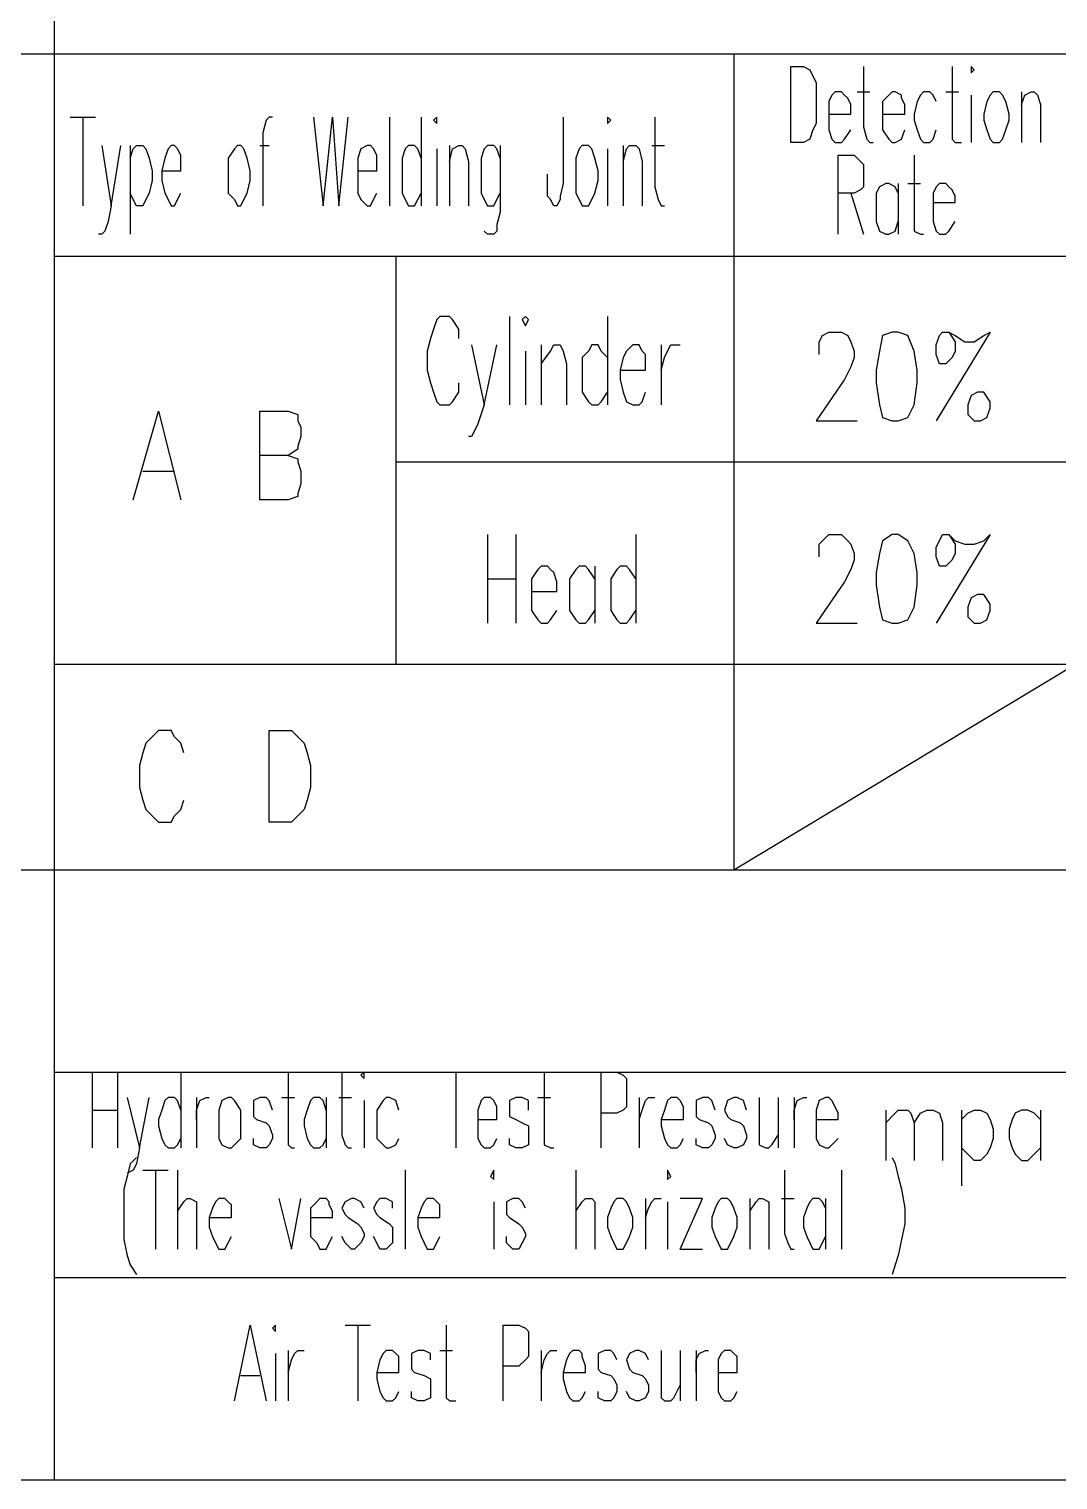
# Model space of a CAD drawing. Extents: x 0.28 to 3.47, y 0.29 to 4.81.
# Drawn here: x 2.958 to 3.175, y 3.766 to 4.0719 of the extents above; entities that cross this region are included whole.
import ezdxf

# ---------------------------------------------------------------- set-up
doc = ezdxf.new("R2010")
doc.units = 0
doc.header["$MEASUREMENT"] = 0
doc.linetypes.add('AUSGEZOGEN', pattern=[0])
doc.layers.get('0').update_dxf_attribs({"linetype": 'AUSGEZOGEN'})

msp = doc.modelspace()

# ---------------------------------------------------------------- linework, layer by layer
for points in [[(2.96333, 4.54), (2.96333, 3.766)], [(2.93667, 4.06667), (3.42067, 4.06667)], [(3.10667, 4.06667), (3.10667, 3.89467)], [(3.11867, 4.048), (3.11867, 4.064), (3.11867, 4.064), (3.12133, 4.064), (3.12133, 4.064), (3.12267, 4.06333), (3.12267, 4.06333), (3.12333, 4.062), (3.12333, 4.062), (3.124, 4.06067), (3.124, 4.06067), (3.124, 4.052), (3.124, 4.052), (3.12333, 4.05067), (3.12333, 4.05067), (3.12267, 4.04867), (3.12267, 4.04867), (3.12133, 4.048), (3.12133, 4.048), (3.11867, 4.048), (3.11867, 4.048)], [(3.134, 4.064), (3.134, 4.05133), (3.134, 4.05133), (3.13467, 4.04867), (3.13467, 4.04867), (3.13533, 4.048), (3.13533, 4.048), (3.136, 4.048)], [(3.15267, 4.064), (3.15267, 4.04867), (3.15267, 4.04867), (3.15333, 4.048), (3.15333, 4.048), (3.15467, 4.048)], [(3.15667, 4.06333), (3.15667, 4.06267), (3.15667, 4.06267), (3.15733, 4.06333), (3.15733, 4.06333), (3.15667, 4.064), (3.15667, 4.064), (3.15667, 4.06333), (3.15667, 4.06333)], [(3.12667, 4.054), (3.13133, 4.054), (3.13133, 4.054), (3.13133, 4.056), (3.13133, 4.056), (3.13067, 4.05733), (3.13067, 4.05733), (3.13, 4.058), (3.13, 4.058), (3.12933, 4.05867), (3.12933, 4.05867), (3.128, 4.05867), (3.128, 4.05867), (3.12733, 4.058), (3.12733, 4.058), (3.12667, 4.05667), (3.12667, 4.05667), (3.12667, 4.05067), (3.12667, 4.05067), (3.12733, 4.04867), (3.12733, 4.04867), (3.128, 4.048), (3.128, 4.048), (3.12933, 4.048), (3.12933, 4.048), (3.13, 4.04867), (3.13, 4.04867), (3.13133, 4.05067)], [(3.13267, 4.05867), (3.13533, 4.05867)], [(3.138, 4.054), (3.14267, 4.054), (3.14267, 4.054), (3.14267, 4.056), (3.14267, 4.056), (3.142, 4.05733), (3.142, 4.05733), (3.142, 4.058), (3.142, 4.058), (3.14067, 4.05867), (3.14067, 4.05867), (3.14, 4.05867), (3.14, 4.05867), (3.13933, 4.058), (3.13933, 4.058), (3.138, 4.05667), (3.138, 4.05667), (3.138, 4.05067), (3.138, 4.05067), (3.13933, 4.04867), (3.13933, 4.04867), (3.14, 4.048), (3.14, 4.048), (3.14067, 4.048), (3.14067, 4.048), (3.142, 4.04867), (3.142, 4.04867), (3.14267, 4.05067)], [(3.14933, 4.05667), (3.14867, 4.058), (3.14867, 4.058), (3.148, 4.05867), (3.148, 4.05867), (3.14667, 4.05867), (3.14667, 4.05867), (3.146, 4.058), (3.146, 4.058), (3.14533, 4.05667), (3.14533, 4.05667), (3.14467, 4.054), (3.14467, 4.054), (3.14467, 4.05267), (3.14467, 4.05267), (3.14533, 4.05067), (3.14533, 4.05067), (3.146, 4.04867), (3.146, 4.04867), (3.14667, 4.048), (3.14667, 4.048), (3.148, 4.048), (3.148, 4.048), (3.14867, 4.04867), (3.14867, 4.04867), (3.14933, 4.05067)], [(3.15133, 4.05867), (3.154, 4.05867)], [(3.15667, 4.058), (3.15667, 4.048)], [(3.16133, 4.05867), (3.16067, 4.058), (3.16067, 4.058), (3.16, 4.05667), (3.16, 4.05667), (3.15933, 4.054), (3.15933, 4.054), (3.15933, 4.05267), (3.15933, 4.05267), (3.16, 4.05067), (3.16, 4.05067), (3.16067, 4.04867), (3.16067, 4.04867), (3.16133, 4.048), (3.16133, 4.048), (3.16267, 4.048), (3.16267, 4.048), (3.16333, 4.04867), (3.16333, 4.04867), (3.164, 4.05067), (3.164, 4.05067), (3.16467, 4.05267), (3.16467, 4.05267), (3.16467, 4.054), (3.16467, 4.054), (3.164, 4.05667), (3.164, 4.05667), (3.16333, 4.058), (3.16333, 4.058), (3.16267, 4.05867), (3.16267, 4.05867), (3.16133, 4.05867), (3.16133, 4.05867)], [(3.16733, 4.05867), (3.16733, 4.048)], [(3.16733, 4.056), (3.168, 4.058), (3.168, 4.058), (3.16933, 4.05867), (3.16933, 4.05867), (3.17, 4.05867), (3.17, 4.05867), (3.17067, 4.058), (3.17067, 4.058), (3.17133, 4.056), (3.17133, 4.056), (3.17133, 4.048)], [(2.96667, 4.05333), (2.972, 4.05333)], [(2.96933, 4.05333), (2.96933, 4.03467)], [(3.00933, 4.05333), (3.00867, 4.05333), (3.00867, 4.05333), (3.008, 4.05267), (3.008, 4.05267), (3.00733, 4.05), (3.00733, 4.05), (3.00733, 4.03467)], [(3.018, 4.05333), (3.02, 4.03467), (3.02, 4.03467), (3.022, 4.05333), (3.022, 4.05333), (3.02333, 4.03467), (3.02333, 4.03467), (3.02533, 4.05333)], [(3.034, 4.05333), (3.034, 4.03467)], [(3.04067, 4.05333), (3.04067, 4.03467)], [(3.04333, 4.05267), (3.044, 4.052), (3.044, 4.052), (3.044, 4.05333), (3.044, 4.05333), (3.04333, 4.05267), (3.04333, 4.05267)], [(3.07067, 4.05333), (3.07067, 4.03933), (3.07067, 4.03933), (3.07, 4.03667), (3.07, 4.03667), (3.07, 4.036), (3.07, 4.036), (3.06933, 4.03467), (3.06933, 4.03467), (3.06867, 4.03467), (3.06867, 4.03467), (3.068, 4.036), (3.068, 4.036), (3.06733, 4.03667), (3.06733, 4.03667), (3.06733, 4.04133)], [(3.08, 4.05267), (3.08, 4.052), (3.08, 4.052), (3.08067, 4.05267), (3.08067, 4.05267), (3.08, 4.05333), (3.08, 4.05333), (3.08, 4.05267), (3.08, 4.05267)], [(3.09, 4.05333), (3.09, 4.03867), (3.09, 4.03867), (3.09067, 4.036), (3.09067, 4.036), (3.09133, 4.03467), (3.09133, 4.03467), (3.092, 4.03467)], [(2.97333, 4.04733), (2.97533, 4.03467), (2.97533, 4.03467), (2.97733, 4.04733)], [(2.97933, 4.04733), (2.97933, 4.02867)], [(2.97933, 4.04467), (2.98, 4.04667), (2.98, 4.04667), (2.98067, 4.04733), (2.98067, 4.04733), (2.982, 4.04733), (2.982, 4.04733), (2.98267, 4.04667), (2.98267, 4.04667), (2.98333, 4.04467), (2.98333, 4.04467), (2.984, 4.042), (2.984, 4.042), (2.984, 4.04), (2.984, 4.04), (2.98333, 4.03733), (2.98333, 4.03733), (2.98267, 4.036), (2.98267, 4.036), (2.982, 4.03467), (2.982, 4.03467), (2.98067, 4.03467), (2.98067, 4.03467), (2.98, 4.036), (2.98, 4.036), (2.97933, 4.03733)], [(2.986, 4.042), (2.99, 4.042), (2.99, 4.042), (2.99, 4.044), (2.99, 4.044), (2.99, 4.04533), (2.99, 4.04533), (2.98933, 4.04667), (2.98933, 4.04667), (2.98867, 4.04733), (2.98867, 4.04733), (2.988, 4.04733), (2.988, 4.04733), (2.98733, 4.04667), (2.98733, 4.04667), (2.98667, 4.04467), (2.98667, 4.04467), (2.986, 4.042), (2.986, 4.042), (2.986, 4.04), (2.986, 4.04), (2.98667, 4.03733), (2.98667, 4.03733), (2.98733, 4.036), (2.98733, 4.036), (2.988, 4.03467), (2.988, 4.03467), (2.98867, 4.03467), (2.98867, 4.03467), (2.98933, 4.036), (2.98933, 4.036), (2.99, 4.03733)], [(3.002, 4.04733), (3.00133, 4.04667), (3.00133, 4.04667), (3, 4.04467), (3, 4.04467), (3, 4.03733), (3, 4.03733), (3.00133, 4.036), (3.00133, 4.036), (3.002, 4.03467), (3.002, 4.03467), (3.00267, 4.03467), (3.00267, 4.03467), (3.00333, 4.036), (3.00333, 4.036), (3.004, 4.03733), (3.004, 4.03733), (3.00467, 4.04), (3.00467, 4.04), (3.00467, 4.042), (3.00467, 4.042), (3.004, 4.04467), (3.004, 4.04467), (3.00333, 4.04667), (3.00333, 4.04667), (3.00267, 4.04733), (3.00267, 4.04733), (3.002, 4.04733), (3.002, 4.04733)], [(3.00667, 4.04733), (3.00867, 4.04733)], [(3.02733, 4.042), (3.03133, 4.042), (3.03133, 4.042), (3.03133, 4.044), (3.03133, 4.044), (3.03133, 4.04533), (3.03133, 4.04533), (3.03067, 4.04667), (3.03067, 4.04667), (3.03, 4.04733), (3.03, 4.04733), (3.02933, 4.04733), (3.02933, 4.04733), (3.028, 4.04667), (3.028, 4.04667), (3.02733, 4.04467), (3.02733, 4.04467), (3.02733, 4.03733), (3.02733, 4.03733), (3.028, 4.036), (3.028, 4.036), (3.02933, 4.03467), (3.02933, 4.03467), (3.03, 4.03467), (3.03, 4.03467), (3.03067, 4.036), (3.03067, 4.036), (3.03133, 4.03733)], [(3.04067, 4.04467), (3.04, 4.04667), (3.04, 4.04667), (3.03933, 4.04733), (3.03933, 4.04733), (3.038, 4.04733), (3.038, 4.04733), (3.03733, 4.04667), (3.03733, 4.04667), (3.03667, 4.04467), (3.03667, 4.04467), (3.03667, 4.03733), (3.03667, 4.03733), (3.03733, 4.036), (3.03733, 4.036), (3.038, 4.03467), (3.038, 4.03467), (3.03933, 4.03467), (3.03933, 4.03467), (3.04, 4.036), (3.04, 4.036), (3.04067, 4.03733)], [(3.04667, 4.04733), (3.04667, 4.03467)], [(3.04667, 4.044), (3.04733, 4.04667), (3.04733, 4.04667), (3.04867, 4.04733), (3.04867, 4.04733), (3.04933, 4.04733), (3.04933, 4.04733), (3.05, 4.04667), (3.05, 4.04667), (3.05067, 4.044), (3.05067, 4.044), (3.05067, 4.03467)], [(3.05733, 4.04467), (3.05667, 4.04667), (3.05667, 4.04667), (3.056, 4.04733), (3.056, 4.04733), (3.05467, 4.04733), (3.05467, 4.04733), (3.054, 4.04667), (3.054, 4.04667), (3.05333, 4.04467), (3.05333, 4.04467), (3.05333, 4.03733), (3.05333, 4.03733), (3.054, 4.036), (3.054, 4.036), (3.05467, 4.03467), (3.05467, 4.03467), (3.056, 4.03467), (3.056, 4.03467), (3.05667, 4.036), (3.05667, 4.036), (3.05733, 4.03733)], [(3.05733, 4.04733), (3.05733, 4.03333), (3.05733, 4.03333), (3.05667, 4.03067), (3.05667, 4.03067), (3.05667, 4.02933), (3.05667, 4.02933), (3.056, 4.02867), (3.056, 4.02867), (3.05467, 4.02867), (3.05467, 4.02867), (3.054, 4.02933)], [(3.07467, 4.04733), (3.074, 4.04667), (3.074, 4.04667), (3.07333, 4.04467), (3.07333, 4.04467), (3.07333, 4.03733), (3.07333, 4.03733), (3.074, 4.036), (3.074, 4.036), (3.07467, 4.03467), (3.07467, 4.03467), (3.076, 4.03467), (3.076, 4.03467), (3.07667, 4.036), (3.07667, 4.036), (3.07733, 4.03733), (3.07733, 4.03733), (3.078, 4.04), (3.078, 4.04), (3.078, 4.042), (3.078, 4.042), (3.07733, 4.04467), (3.07733, 4.04467), (3.07667, 4.04667), (3.07667, 4.04667), (3.076, 4.04733), (3.076, 4.04733), (3.07467, 4.04733), (3.07467, 4.04733)], [(3.08333, 4.04733), (3.08333, 4.03467)], [(3.08333, 4.044), (3.084, 4.04667), (3.084, 4.04667), (3.08467, 4.04733), (3.08467, 4.04733), (3.086, 4.04733), (3.086, 4.04733), (3.08667, 4.04667), (3.08667, 4.04667), (3.08733, 4.044), (3.08733, 4.044), (3.08733, 4.03467)], [(3.08933, 4.04733), (3.092, 4.04733)], [(3.044, 4.04667), (3.044, 4.03467)], [(3.08, 4.04667), (3.08, 4.03467)], [(3.12867, 4.02867), (3.12867, 4.04533), (3.12867, 4.04533), (3.132, 4.04533), (3.132, 4.04533), (3.13333, 4.044), (3.13333, 4.044), (3.134, 4.04333), (3.134, 4.04333), (3.134, 4.03867), (3.134, 4.03867), (3.13333, 4.038), (3.13333, 4.038), (3.132, 4.03733), (3.132, 4.03733), (3.12867, 4.03733)], [(3.14467, 4.04533), (3.14467, 4.02933), (3.14467, 4.02933), (3.146, 4.02867), (3.146, 4.02867), (3.14667, 4.02867)], [(3.14133, 4.03733), (3.14067, 4.03867), (3.14067, 4.03867), (3.13933, 4.03933), (3.13933, 4.03933), (3.13867, 4.03933), (3.13867, 4.03933), (3.13733, 4.03867), (3.13733, 4.03867), (3.13667, 4.03733), (3.13667, 4.03733), (3.13667, 4.03133), (3.13667, 4.03133), (3.13733, 4.02933), (3.13733, 4.02933), (3.13867, 4.02867), (3.13867, 4.02867), (3.13933, 4.02867), (3.13933, 4.02867), (3.14067, 4.02933), (3.14067, 4.02933), (3.14133, 4.03133)], [(3.14133, 4.03933), (3.14133, 4.02867)], [(3.14333, 4.03933), (3.146, 4.03933)], [(3.14867, 4.03533), (3.15333, 4.03533), (3.15333, 4.03533), (3.15333, 4.03667), (3.15333, 4.03667), (3.15267, 4.038), (3.15267, 4.038), (3.152, 4.03867), (3.152, 4.03867), (3.15133, 4.03933), (3.15133, 4.03933), (3.15, 4.03933), (3.15, 4.03933), (3.14933, 4.03867), (3.14933, 4.03867), (3.14867, 4.03733), (3.14867, 4.03733), (3.14867, 4.03133), (3.14867, 4.03133), (3.14933, 4.02933), (3.14933, 4.02933), (3.15, 4.02867), (3.15, 4.02867), (3.15133, 4.02867), (3.15133, 4.02867), (3.152, 4.02933), (3.152, 4.02933), (3.15333, 4.03133)], [(3.13133, 4.03733), (3.134, 4.02867)], [(2.97533, 4.03467), (2.97467, 4.03133), (2.97467, 4.03133), (2.974, 4.02933), (2.974, 4.02933), (2.97333, 4.02867), (2.97333, 4.02867), (2.97267, 4.02867)], [(2.96333, 4.024), (3.42067, 4.024)], [(3.03533, 4.024), (3.03533, 3.938)], [(3.04867, 4.00667), (3.04867, 4.00867), (3.04867, 4.00867), (3.04733, 4.01067), (3.04733, 4.01067), (3.04667, 4.01133), (3.04667, 4.01133), (3.04467, 4.01133), (3.04467, 4.01133), (3.044, 4.01067), (3.044, 4.01067), (3.04333, 4.00867), (3.04333, 4.00867), (3.04267, 4.00667), (3.04267, 4.00667), (3.042, 4.004), (3.042, 4.004), (3.042, 4), (3.042, 4), (3.04267, 3.99733), (3.04267, 3.99733), (3.04333, 3.99533), (3.04333, 3.99533), (3.044, 3.99333), (3.044, 3.99333), (3.04467, 3.99267), (3.04467, 3.99267), (3.04667, 3.99267), (3.04667, 3.99267), (3.04733, 3.99333), (3.04733, 3.99333), (3.04867, 3.99533), (3.04867, 3.99533), (3.04867, 3.99733)], [(3.05933, 4.01133), (3.05933, 3.99267)], [(3.062, 4.01067), (3.06267, 4.00933), (3.06267, 4.00933), (3.06333, 4.01067), (3.06333, 4.01067), (3.06267, 4.01133), (3.06267, 4.01133), (3.062, 4.01067), (3.062, 4.01067)], [(3.08, 4.01133), (3.08, 3.99267)], [(3.12467, 4.00333), (3.12467, 4.006), (3.12467, 4.006), (3.12533, 4.00733), (3.12533, 4.00733), (3.12667, 4.008), (3.12667, 4.008), (3.12933, 4.008), (3.12933, 4.008), (3.13067, 4.00733), (3.13067, 4.00733), (3.13133, 4.006), (3.13133, 4.006), (3.132, 4.004), (3.132, 4.004), (3.132, 4.00267), (3.132, 4.00267), (3.13133, 4.00067), (3.13133, 4.00067), (3.13, 3.998), (3.13, 3.998), (3.124, 3.98933), (3.124, 3.98933), (3.13267, 3.98933)], [(3.14, 4.008), (3.138, 4.00733), (3.138, 4.00733), (3.13733, 4.004), (3.13733, 4.004), (3.13667, 4), (3.13667, 4), (3.13667, 3.99733), (3.13667, 3.99733), (3.13733, 3.99267), (3.13733, 3.99267), (3.138, 3.99), (3.138, 3.99), (3.14, 3.98933), (3.14, 3.98933), (3.14133, 3.98933), (3.14133, 3.98933), (3.14333, 3.99), (3.14333, 3.99), (3.14467, 3.99267), (3.14467, 3.99267), (3.14533, 3.99733), (3.14533, 3.99733), (3.14533, 4), (3.14533, 4), (3.14467, 4.004), (3.14467, 4.004), (3.14333, 4.00733), (3.14333, 4.00733), (3.14133, 4.008), (3.14133, 4.008), (3.14, 4.008), (3.14, 4.008)], [(3.16067, 4.008), (3.14933, 3.98933)], [(3.152, 4.008), (3.15333, 4.006), (3.15333, 4.006), (3.15333, 4.004), (3.15333, 4.004), (3.15267, 4.00267), (3.15267, 4.00267), (3.15133, 4.00133), (3.15133, 4.00133), (3.15, 4.00133), (3.15, 4.00133), (3.14933, 4.00333), (3.14933, 4.00333), (3.14933, 4.00533), (3.14933, 4.00533), (3.15, 4.00733), (3.15, 4.00733), (3.15067, 4.008), (3.15067, 4.008), (3.152, 4.008), (3.152, 4.008), (3.15333, 4.00733), (3.15333, 4.00733), (3.15533, 4.006), (3.15533, 4.006), (3.15733, 4.006), (3.15733, 4.006), (3.15933, 4.00733), (3.15933, 4.00733), (3.16067, 4.008)], [(3.05133, 4.00533), (3.054, 3.99267), (3.054, 3.99267), (3.05667, 4.00533)], [(3.066, 4.00533), (3.066, 3.99267)], [(3.066, 4.00133), (3.068, 4.004), (3.068, 4.004), (3.06867, 4.00533), (3.06867, 4.00533), (3.07, 4.00533), (3.07, 4.00533), (3.07067, 4.004), (3.07067, 4.004), (3.07133, 4.00133), (3.07133, 4.00133), (3.07133, 3.99267)], [(3.08, 4.00267), (3.07867, 4.004), (3.07867, 4.004), (3.078, 4.00533), (3.078, 4.00533), (3.07667, 4.00533), (3.07667, 4.00533), (3.076, 4.004), (3.076, 4.004), (3.07467, 4.00267), (3.07467, 4.00267), (3.07467, 3.99533), (3.07467, 3.99533), (3.076, 3.99333), (3.076, 3.99333), (3.07667, 3.99267), (3.07667, 3.99267), (3.078, 3.99267), (3.078, 3.99267), (3.07867, 3.99333), (3.07867, 3.99333), (3.08, 3.99533)], [(3.08267, 4), (3.088, 4), (3.088, 4), (3.088, 4.00133), (3.088, 4.00133), (3.088, 4.00333), (3.088, 4.00333), (3.08733, 4.004), (3.08733, 4.004), (3.08667, 4.00533), (3.08667, 4.00533), (3.08533, 4.00533), (3.08533, 4.00533), (3.084, 4.004), (3.084, 4.004), (3.08333, 4.00267), (3.08333, 4.00267), (3.08267, 4), (3.08267, 4), (3.08267, 3.998), (3.08267, 3.998), (3.08333, 3.99533), (3.08333, 3.99533), (3.084, 3.99333), (3.084, 3.99333), (3.08533, 3.99267), (3.08533, 3.99267), (3.08667, 3.99267), (3.08667, 3.99267), (3.08733, 3.99333), (3.08733, 3.99333), (3.088, 3.99533)], [(3.09133, 4.00533), (3.09133, 3.99267)], [(3.09133, 4), (3.092, 4.00267), (3.092, 4.00267), (3.09267, 4.004), (3.09267, 4.004), (3.09333, 4.00533), (3.09333, 4.00533), (3.09533, 4.00533)], [(3.06267, 4.004), (3.06267, 3.99267)], [(3.158, 3.99533), (3.15667, 3.99467), (3.15667, 3.99467), (3.156, 3.99267), (3.156, 3.99267), (3.156, 3.99067), (3.156, 3.99067), (3.15733, 3.98933), (3.15733, 3.98933), (3.15867, 3.98933), (3.15867, 3.98933), (3.16, 3.99), (3.16, 3.99), (3.16067, 3.992), (3.16067, 3.992), (3.16067, 3.99333), (3.16067, 3.99333), (3.15933, 3.99533), (3.15933, 3.99533), (3.158, 3.99533), (3.158, 3.99533)], [(3.054, 3.99267), (3.05267, 3.98867), (3.05267, 3.98867), (3.052, 3.98733), (3.052, 3.98733), (3.05133, 3.986), (3.05133, 3.986), (3.05067, 3.986)], [(2.98, 3.97267), (2.98533, 3.99133), (2.98533, 3.99133), (2.99, 3.97267)], [(3.00667, 3.97267), (3.00667, 3.99133), (3.00667, 3.99133), (3.01267, 3.99133), (3.01267, 3.99133), (3.01467, 3.99067), (3.01467, 3.99067), (3.01467, 3.98933), (3.01467, 3.98933), (3.01533, 3.988), (3.01533, 3.988), (3.01533, 3.986), (3.01533, 3.986), (3.01467, 3.984), (3.01467, 3.984), (3.01467, 3.98333), (3.01467, 3.98333), (3.01267, 3.982), (3.01267, 3.982), (3.00667, 3.982)], [(3.01267, 3.982), (3.01467, 3.98133), (3.01467, 3.98133), (3.01467, 3.98067), (3.01467, 3.98067), (3.01533, 3.97867), (3.01533, 3.97867), (3.01533, 3.976), (3.01533, 3.976), (3.01467, 3.974), (3.01467, 3.974), (3.01467, 3.97333), (3.01467, 3.97333), (3.01267, 3.97267), (3.01267, 3.97267), (3.00667, 3.97267)], [(3.03533, 3.98067), (3.42067, 3.98067)], [(2.982, 3.97867), (2.98867, 3.97867)], [(3.05467, 3.96533), (3.05467, 3.94667)], [(3.06067, 3.96533), (3.06067, 3.94667)], [(3.086, 3.96533), (3.086, 3.94667)], [(3.12467, 3.96067), (3.12467, 3.96333), (3.12467, 3.96333), (3.12533, 3.964), (3.12533, 3.964), (3.12667, 3.96533), (3.12667, 3.96533), (3.12933, 3.96533), (3.12933, 3.96533), (3.13067, 3.964), (3.13067, 3.964), (3.13133, 3.96333), (3.13133, 3.96333), (3.132, 3.96133), (3.132, 3.96133), (3.132, 3.96), (3.132, 3.96), (3.13133, 3.958), (3.13133, 3.958), (3.13, 3.95533), (3.13, 3.95533), (3.124, 3.94667), (3.124, 3.94667), (3.13267, 3.94667)], [(3.14, 3.96533), (3.138, 3.964), (3.138, 3.964), (3.13733, 3.96133), (3.13733, 3.96133), (3.13667, 3.95733), (3.13667, 3.95733), (3.13667, 3.95467), (3.13667, 3.95467), (3.13733, 3.95), (3.13733, 3.95), (3.138, 3.94733), (3.138, 3.94733), (3.14, 3.94667), (3.14, 3.94667), (3.14133, 3.94667), (3.14133, 3.94667), (3.14333, 3.94733), (3.14333, 3.94733), (3.14467, 3.95), (3.14467, 3.95), (3.14533, 3.95467), (3.14533, 3.95467), (3.14533, 3.95733), (3.14533, 3.95733), (3.14467, 3.96133), (3.14467, 3.96133), (3.14333, 3.964), (3.14333, 3.964), (3.14133, 3.96533), (3.14133, 3.96533), (3.14, 3.96533), (3.14, 3.96533)], [(3.16067, 3.96533), (3.14933, 3.94667)], [(3.152, 3.96533), (3.15333, 3.96333), (3.15333, 3.96333), (3.15333, 3.96133), (3.15333, 3.96133), (3.15267, 3.96), (3.15267, 3.96), (3.15133, 3.95867), (3.15133, 3.95867), (3.15, 3.95867), (3.15, 3.95867), (3.14933, 3.96067), (3.14933, 3.96067), (3.14933, 3.96267), (3.14933, 3.96267), (3.15, 3.964), (3.15, 3.964), (3.15067, 3.96533), (3.15067, 3.96533), (3.152, 3.96533), (3.152, 3.96533), (3.15333, 3.964), (3.15333, 3.964), (3.15533, 3.96333), (3.15533, 3.96333), (3.15733, 3.96333), (3.15733, 3.96333), (3.15933, 3.964), (3.15933, 3.964), (3.16067, 3.96533)], [(3.064, 3.95333), (3.06933, 3.95333), (3.06933, 3.95333), (3.06933, 3.95533), (3.06933, 3.95533), (3.06867, 3.95733), (3.06867, 3.95733), (3.068, 3.958), (3.068, 3.958), (3.06733, 3.95867), (3.06733, 3.95867), (3.066, 3.95867), (3.066, 3.95867), (3.06533, 3.958), (3.06533, 3.958), (3.064, 3.956), (3.064, 3.956), (3.064, 3.94933), (3.064, 3.94933), (3.06533, 3.94733), (3.06533, 3.94733), (3.066, 3.94667), (3.066, 3.94667), (3.06733, 3.94667), (3.06733, 3.94667), (3.068, 3.94733), (3.068, 3.94733), (3.06933, 3.94933)], [(3.07733, 3.956), (3.076, 3.958), (3.076, 3.958), (3.07533, 3.95867), (3.07533, 3.95867), (3.074, 3.95867), (3.074, 3.95867), (3.07333, 3.958), (3.07333, 3.958), (3.072, 3.956), (3.072, 3.956), (3.072, 3.94933), (3.072, 3.94933), (3.07333, 3.94733), (3.07333, 3.94733), (3.074, 3.94667), (3.074, 3.94667), (3.07533, 3.94667), (3.07533, 3.94667), (3.076, 3.94733), (3.076, 3.94733), (3.07733, 3.94933)], [(3.07733, 3.95867), (3.07733, 3.94667)], [(3.086, 3.956), (3.08467, 3.958), (3.08467, 3.958), (3.084, 3.95867), (3.084, 3.95867), (3.08267, 3.95867), (3.08267, 3.95867), (3.082, 3.958), (3.082, 3.958), (3.08067, 3.956), (3.08067, 3.956), (3.08067, 3.94933), (3.08067, 3.94933), (3.082, 3.94733), (3.082, 3.94733), (3.08267, 3.94667), (3.08267, 3.94667), (3.084, 3.94667), (3.084, 3.94667), (3.08467, 3.94733), (3.08467, 3.94733), (3.086, 3.94933)], [(3.05467, 3.956), (3.06067, 3.956)], [(3.158, 3.95267), (3.15667, 3.952), (3.15667, 3.952), (3.156, 3.95), (3.156, 3.95), (3.156, 3.948), (3.156, 3.948), (3.15733, 3.94667), (3.15733, 3.94667), (3.15867, 3.94667), (3.15867, 3.94667), (3.16, 3.94733), (3.16, 3.94733), (3.16067, 3.94933), (3.16067, 3.94933), (3.16067, 3.95067), (3.16067, 3.95067), (3.15933, 3.95267), (3.15933, 3.95267), (3.158, 3.95267), (3.158, 3.95267)], [(2.96333, 3.938), (3.42067, 3.938)], [(3.10667, 3.89467), (3.17867, 3.938)], [(2.99067, 3.91933), (2.99, 3.92133), (2.99, 3.92133), (2.98867, 3.92267), (2.98867, 3.92267), (2.988, 3.924), (2.988, 3.924), (2.98533, 3.924), (2.98533, 3.924), (2.984, 3.92267), (2.984, 3.92267), (2.98267, 3.92133), (2.98267, 3.92133), (2.982, 3.91933), (2.982, 3.91933), (2.98133, 3.91667), (2.98133, 3.91667), (2.98133, 3.912), (2.98133, 3.912), (2.982, 3.90933), (2.982, 3.90933), (2.98267, 3.90733), (2.98267, 3.90733), (2.984, 3.906), (2.984, 3.906), (2.98533, 3.90467), (2.98533, 3.90467), (2.988, 3.90467), (2.988, 3.90467), (2.98867, 3.906), (2.98867, 3.906), (2.99, 3.90733), (2.99, 3.90733), (2.99067, 3.90933)], [(3.00867, 3.90467), (3.00867, 3.924), (3.00867, 3.924), (3.01333, 3.924), (3.01333, 3.924), (3.01467, 3.92267), (3.01467, 3.92267), (3.016, 3.92133), (3.016, 3.92133), (3.01667, 3.91933), (3.01667, 3.91933), (3.01733, 3.91667), (3.01733, 3.91667), (3.01733, 3.912), (3.01733, 3.912), (3.01667, 3.90933), (3.01667, 3.90933), (3.016, 3.90733), (3.016, 3.90733), (3.01467, 3.906), (3.01467, 3.906), (3.01333, 3.90467), (3.01333, 3.90467), (3.00867, 3.90467), (3.00867, 3.90467)], [(2.93667, 3.89467), (3.42067, 3.89467)], [(2.93667, 3.89467), (3.42067, 3.89467)], [(2.96333, 3.852), (3.42067, 3.852)], [(2.97133, 3.852), (2.97133, 3.836)], [(2.97667, 3.852), (2.97667, 3.836)], [(2.99, 3.852), (2.99, 3.836)], [(3.01267, 3.852), (3.01267, 3.83667), (3.01267, 3.83667), (3.01333, 3.836), (3.01333, 3.836), (3.014, 3.836)], [(3.024, 3.852), (3.024, 3.83867), (3.024, 3.83867), (3.02467, 3.83667), (3.02467, 3.83667), (3.02533, 3.836), (3.02533, 3.836), (3.026, 3.836)], [(3.028, 3.85133), (3.02867, 3.85067), (3.02867, 3.85067), (3.02867, 3.852), (3.02867, 3.852), (3.028, 3.85133), (3.028, 3.85133)], [(3.04533, 3.852), (3.05067, 3.852)], [(3.048, 3.852), (3.048, 3.836)], [(3.06667, 3.852), (3.06667, 3.83667), (3.06667, 3.83667), (3.068, 3.836), (3.068, 3.836), (3.06867, 3.836)], [(3.07867, 3.836), (3.07867, 3.852), (3.07867, 3.852), (3.082, 3.852), (3.082, 3.852), (3.08333, 3.85133), (3.08333, 3.85133), (3.084, 3.85067), (3.084, 3.85067), (3.084, 3.84467), (3.084, 3.84467), (3.08333, 3.844), (3.08333, 3.844), (3.082, 3.84333), (3.082, 3.84333), (3.07867, 3.84333)], [(2.97867, 3.84667), (2.98133, 3.836), (2.98133, 3.836), (2.98333, 3.84667)], [(2.99, 3.844), (2.98933, 3.846), (2.98933, 3.846), (2.98867, 3.84667), (2.98867, 3.84667), (2.98733, 3.84667), (2.98733, 3.84667), (2.98667, 3.846), (2.98667, 3.846), (2.986, 3.844), (2.986, 3.844), (2.98533, 3.842), (2.98533, 3.842), (2.98533, 3.84067), (2.98533, 3.84067), (2.986, 3.838), (2.986, 3.838), (2.98667, 3.83667), (2.98667, 3.83667), (2.98733, 3.836), (2.98733, 3.836), (2.98867, 3.836), (2.98867, 3.836), (2.98933, 3.83667), (2.98933, 3.83667), (2.99, 3.838)], [(2.99333, 3.84667), (2.99333, 3.836)], [(2.99333, 3.842), (2.99333, 3.844), (2.99333, 3.844), (2.994, 3.846), (2.994, 3.846), (2.99533, 3.84667), (2.99533, 3.84667), (2.996, 3.84667)], [(3, 3.84667), (2.99867, 3.846), (2.99867, 3.846), (2.998, 3.844), (2.998, 3.844), (2.998, 3.838), (2.998, 3.838), (2.99867, 3.83667), (2.99867, 3.83667), (3, 3.836), (3, 3.836), (3.00067, 3.836), (3.00067, 3.836), (3.00133, 3.83667), (3.00133, 3.83667), (3.00267, 3.838), (3.00267, 3.838), (3.00267, 3.844), (3.00267, 3.844), (3.00133, 3.846), (3.00133, 3.846), (3.00067, 3.84667), (3.00067, 3.84667), (3, 3.84667), (3, 3.84667)], [(3.00933, 3.844), (3.00867, 3.846), (3.00867, 3.846), (3.008, 3.84667), (3.008, 3.84667), (3.00667, 3.84667), (3.00667, 3.84667), (3.00533, 3.846), (3.00533, 3.846), (3.00533, 3.84267), (3.00533, 3.84267), (3.006, 3.842), (3.006, 3.842), (3.008, 3.84133), (3.008, 3.84133), (3.00867, 3.84067), (3.00867, 3.84067), (3.00933, 3.83867), (3.00933, 3.83867), (3.00933, 3.838), (3.00933, 3.838), (3.00867, 3.83667), (3.00867, 3.83667), (3.008, 3.836), (3.008, 3.836), (3.00667, 3.836), (3.00667, 3.836), (3.00533, 3.83667), (3.00533, 3.83667), (3.00533, 3.838)], [(3.01133, 3.84667), (3.014, 3.84667)], [(3.02067, 3.844), (3.02, 3.846), (3.02, 3.846), (3.01933, 3.84667), (3.01933, 3.84667), (3.018, 3.84667), (3.018, 3.84667), (3.01733, 3.846), (3.01733, 3.846), (3.01667, 3.844), (3.01667, 3.844), (3.016, 3.842), (3.016, 3.842), (3.016, 3.84067), (3.016, 3.84067), (3.01667, 3.838), (3.01667, 3.838), (3.01733, 3.83667), (3.01733, 3.83667), (3.018, 3.836), (3.018, 3.836), (3.01933, 3.836), (3.01933, 3.836), (3.02, 3.83667), (3.02, 3.83667), (3.02067, 3.838)], [(3.02067, 3.84667), (3.02067, 3.836)], [(3.02333, 3.84667), (3.026, 3.84667)], [(3.02867, 3.846), (3.02867, 3.836)], [(3.036, 3.844), (3.03533, 3.846), (3.03533, 3.846), (3.034, 3.84667), (3.034, 3.84667), (3.03333, 3.84667), (3.03333, 3.84667), (3.03267, 3.846), (3.03267, 3.846), (3.03133, 3.844), (3.03133, 3.844), (3.03133, 3.838), (3.03133, 3.838), (3.03267, 3.83667), (3.03267, 3.83667), (3.03333, 3.836), (3.03333, 3.836), (3.034, 3.836), (3.034, 3.836), (3.03533, 3.83667), (3.03533, 3.83667), (3.036, 3.838)], [(3.05267, 3.842), (3.05667, 3.842), (3.05667, 3.842), (3.05667, 3.84333), (3.05667, 3.84333), (3.05667, 3.84467), (3.05667, 3.84467), (3.056, 3.846), (3.056, 3.846), (3.05533, 3.84667), (3.05533, 3.84667), (3.054, 3.84667), (3.054, 3.84667), (3.05333, 3.846), (3.05333, 3.846), (3.05267, 3.844), (3.05267, 3.844), (3.05267, 3.838), (3.05267, 3.838), (3.05333, 3.83667), (3.05333, 3.83667), (3.054, 3.836), (3.054, 3.836), (3.05533, 3.836), (3.05533, 3.836), (3.056, 3.83667), (3.056, 3.83667), (3.05667, 3.838)], [(3.06333, 3.844), (3.06333, 3.846), (3.06333, 3.846), (3.062, 3.84667), (3.062, 3.84667), (3.06067, 3.84667), (3.06067, 3.84667), (3.05933, 3.846), (3.05933, 3.846), (3.05933, 3.84267), (3.05933, 3.84267), (3.06067, 3.842), (3.06067, 3.842), (3.062, 3.84133), (3.062, 3.84133), (3.06333, 3.84067), (3.06333, 3.84067), (3.06333, 3.83667), (3.06333, 3.83667), (3.062, 3.836), (3.062, 3.836), (3.06067, 3.836), (3.06067, 3.836), (3.05933, 3.83667), (3.05933, 3.83667), (3.05933, 3.838)], [(3.06533, 3.84667), (3.068, 3.84667)], [(3.08667, 3.84667), (3.08667, 3.836)], [(3.08667, 3.842), (3.08733, 3.844), (3.08733, 3.844), (3.088, 3.846), (3.088, 3.846), (3.08867, 3.84667), (3.08867, 3.84667), (3.09, 3.84667)], [(3.09133, 3.842), (3.096, 3.842), (3.096, 3.842), (3.096, 3.84333), (3.096, 3.84333), (3.096, 3.84467), (3.096, 3.84467), (3.09533, 3.846), (3.09533, 3.846), (3.09467, 3.84667), (3.09467, 3.84667), (3.09333, 3.84667), (3.09333, 3.84667), (3.09267, 3.846), (3.09267, 3.846), (3.092, 3.844), (3.092, 3.844), (3.09133, 3.842), (3.09133, 3.842), (3.09133, 3.84067), (3.09133, 3.84067), (3.092, 3.838), (3.092, 3.838), (3.09267, 3.83667), (3.09267, 3.83667), (3.09333, 3.836), (3.09333, 3.836), (3.09467, 3.836), (3.09467, 3.836), (3.09533, 3.83667), (3.09533, 3.83667), (3.096, 3.838)], [(3.10267, 3.844), (3.102, 3.846), (3.102, 3.846), (3.10133, 3.84667), (3.10133, 3.84667), (3.1, 3.84667), (3.1, 3.84667), (3.09867, 3.846), (3.09867, 3.846), (3.09867, 3.84267), (3.09867, 3.84267), (3.09933, 3.842), (3.09933, 3.842), (3.10133, 3.84133), (3.10133, 3.84133), (3.102, 3.84067), (3.102, 3.84067), (3.10267, 3.83867), (3.10267, 3.83867), (3.10267, 3.838), (3.10267, 3.838), (3.102, 3.83667), (3.102, 3.83667), (3.10133, 3.836), (3.10133, 3.836), (3.1, 3.836), (3.1, 3.836), (3.09867, 3.83667), (3.09867, 3.83667), (3.09867, 3.838)], [(3.10933, 3.844), (3.10867, 3.846), (3.10867, 3.846), (3.10733, 3.84667), (3.10733, 3.84667), (3.10667, 3.84667), (3.10667, 3.84667), (3.10533, 3.846), (3.10533, 3.846), (3.10467, 3.844), (3.10467, 3.844), (3.10533, 3.84267), (3.10533, 3.84267), (3.106, 3.842), (3.106, 3.842), (3.108, 3.84133), (3.108, 3.84133), (3.10867, 3.84067), (3.10867, 3.84067), (3.10933, 3.83867), (3.10933, 3.83867), (3.10933, 3.838), (3.10933, 3.838), (3.10867, 3.83667), (3.10867, 3.83667), (3.10733, 3.836), (3.10733, 3.836), (3.10667, 3.836), (3.10667, 3.836), (3.10533, 3.83667), (3.10533, 3.83667), (3.10467, 3.838)], [(3.112, 3.84667), (3.112, 3.83667), (3.112, 3.83667), (3.11333, 3.836), (3.11333, 3.836), (3.114, 3.836), (3.114, 3.836), (3.11467, 3.83667), (3.11467, 3.83667), (3.116, 3.83867)], [(3.116, 3.84667), (3.116, 3.836)], [(3.11933, 3.84667), (3.11933, 3.836)], [(3.11933, 3.842), (3.11933, 3.844), (3.11933, 3.844), (3.12, 3.846), (3.12, 3.846), (3.12133, 3.84667), (3.12133, 3.84667), (3.122, 3.84667)], [(3.124, 3.842), (3.12867, 3.842), (3.12867, 3.842), (3.12867, 3.84333), (3.12867, 3.84333), (3.128, 3.84467), (3.128, 3.84467), (3.12733, 3.846), (3.12733, 3.846), (3.12667, 3.84667), (3.12667, 3.84667), (3.126, 3.84667), (3.126, 3.84667), (3.12467, 3.846), (3.12467, 3.846), (3.124, 3.844), (3.124, 3.844), (3.124, 3.838), (3.124, 3.838), (3.12467, 3.83667), (3.12467, 3.83667), (3.126, 3.836), (3.126, 3.836), (3.12667, 3.836), (3.12667, 3.836), (3.12733, 3.83667), (3.12733, 3.83667), (3.12867, 3.838)], [(2.97133, 3.844), (2.97667, 3.844)], [(3.13867, 3.844), (3.13867, 3.83333)], [(3.13867, 3.84133), (3.14067, 3.84333), (3.14067, 3.84333), (3.14133, 3.844), (3.14133, 3.844), (3.14333, 3.844), (3.14333, 3.844), (3.144, 3.84333), (3.144, 3.84333), (3.14467, 3.84133), (3.14467, 3.84133), (3.14467, 3.83333)], [(3.14467, 3.84133), (3.146, 3.84333), (3.146, 3.84333), (3.14733, 3.844), (3.14733, 3.844), (3.14867, 3.844), (3.14867, 3.844), (3.15, 3.84333), (3.15, 3.84333), (3.15067, 3.84133), (3.15067, 3.84133), (3.15067, 3.83333)], [(3.15467, 3.844), (3.15467, 3.828)], [(3.15467, 3.842), (3.156, 3.84333), (3.156, 3.84333), (3.15733, 3.844), (3.15733, 3.844), (3.15867, 3.844), (3.15867, 3.844), (3.16, 3.84333), (3.16, 3.84333), (3.16067, 3.842), (3.16067, 3.842), (3.16133, 3.84), (3.16133, 3.84), (3.16133, 3.838), (3.16133, 3.838), (3.16067, 3.836), (3.16067, 3.836), (3.16, 3.83467), (3.16, 3.83467), (3.15867, 3.83333), (3.15867, 3.83333), (3.15733, 3.83333), (3.15733, 3.83333), (3.156, 3.83467), (3.156, 3.83467), (3.15467, 3.836)], [(3.17133, 3.842), (3.17, 3.84333), (3.17, 3.84333), (3.16867, 3.844), (3.16867, 3.844), (3.16733, 3.844), (3.16733, 3.844), (3.166, 3.84333), (3.166, 3.84333), (3.16533, 3.842), (3.16533, 3.842), (3.16467, 3.84), (3.16467, 3.84), (3.16467, 3.838), (3.16467, 3.838), (3.16533, 3.836), (3.16533, 3.836), (3.166, 3.83467), (3.166, 3.83467), (3.16733, 3.83333), (3.16733, 3.83333), (3.16867, 3.83333), (3.16867, 3.83333), (3.17, 3.83467), (3.17, 3.83467), (3.17133, 3.836)], [(3.17133, 3.844), (3.17133, 3.83333)], [(2.98067, 3.834), (2.97933, 3.83267), (2.97933, 3.83267), (2.97867, 3.83), (2.97867, 3.83), (2.978, 3.82733), (2.978, 3.82733), (2.978, 3.81667), (2.978, 3.81667), (2.97867, 3.81333), (2.97867, 3.81333), (2.97933, 3.81133), (2.97933, 3.81133), (2.98067, 3.80933)], [(2.98133, 3.836), (2.98067, 3.83267), (2.98067, 3.83267), (2.98, 3.83133), (2.98, 3.83133), (2.97867, 3.83067)], [(3.14, 3.834), (3.14067, 3.83267), (3.14067, 3.83267), (3.14133, 3.83), (3.14133, 3.83), (3.142, 3.82733), (3.142, 3.82733), (3.14267, 3.82333), (3.14267, 3.82333), (3.14267, 3.82), (3.14267, 3.82), (3.142, 3.81667), (3.142, 3.81667), (3.14133, 3.81333), (3.14133, 3.81333), (3.14067, 3.81133), (3.14067, 3.81133), (3.14, 3.80933)], [(2.982, 3.83133), (2.98733, 3.83133)], [(2.98467, 3.83133), (2.98467, 3.81467)], [(2.98933, 3.83133), (2.98933, 3.81467)], [(3.03733, 3.83133), (3.03733, 3.81467)], [(3.05533, 3.83), (3.056, 3.82933), (3.056, 3.82933), (3.056, 3.83133), (3.056, 3.83133), (3.05533, 3.83), (3.05533, 3.83)], [(3.07333, 3.83133), (3.07333, 3.81467)], [(3.09267, 3.83), (3.09267, 3.82933), (3.09267, 3.82933), (3.09333, 3.83), (3.09333, 3.83), (3.09267, 3.83133), (3.09267, 3.83133), (3.09267, 3.83), (3.09267, 3.83)], [(3.11733, 3.83133), (3.11733, 3.818), (3.11733, 3.818), (3.118, 3.816), (3.118, 3.816), (3.11867, 3.81467), (3.11867, 3.81467), (3.11933, 3.81467)], [(3.12933, 3.83133), (3.12933, 3.81467)], [(2.98933, 3.82267), (2.99067, 3.82467), (2.99067, 3.82467), (2.99133, 3.82533), (2.99133, 3.82533), (2.992, 3.82533), (2.992, 3.82533), (2.99333, 3.82467), (2.99333, 3.82467), (2.99333, 3.81467)], [(2.996, 3.82133), (3.00067, 3.82133), (3.00067, 3.82133), (3.00067, 3.82267), (3.00067, 3.82267), (3.00067, 3.824), (3.00067, 3.824), (3, 3.82467), (3, 3.82467), (2.99933, 3.82533), (2.99933, 3.82533), (2.998, 3.82533), (2.998, 3.82533), (2.99733, 3.82467), (2.99733, 3.82467), (2.99667, 3.82333), (2.99667, 3.82333), (2.996, 3.82133), (2.996, 3.82133), (2.996, 3.81933), (2.996, 3.81933), (2.99667, 3.81733), (2.99667, 3.81733), (2.99733, 3.816), (2.99733, 3.816), (2.998, 3.81467), (2.998, 3.81467), (2.99933, 3.81467), (2.99933, 3.81467), (3, 3.816), (3, 3.816), (3.00067, 3.81733)], [(3.01067, 3.82533), (3.01333, 3.81467), (3.01333, 3.81467), (3.01533, 3.82533)], [(3.01733, 3.82133), (3.022, 3.82133), (3.022, 3.82133), (3.022, 3.82267), (3.022, 3.82267), (3.02133, 3.824), (3.02133, 3.824), (3.02133, 3.82467), (3.02133, 3.82467), (3.02067, 3.82533), (3.02067, 3.82533), (3.01933, 3.82533), (3.01933, 3.82533), (3.01867, 3.82467), (3.01867, 3.82467), (3.01733, 3.82333), (3.01733, 3.82333), (3.01733, 3.81733), (3.01733, 3.81733), (3.01867, 3.816), (3.01867, 3.816), (3.01933, 3.81467), (3.01933, 3.81467), (3.02067, 3.81467), (3.02067, 3.81467), (3.02133, 3.816), (3.02133, 3.816), (3.022, 3.81733)], [(3.02867, 3.82333), (3.028, 3.82467), (3.028, 3.82467), (3.02667, 3.82533), (3.02667, 3.82533), (3.026, 3.82533), (3.026, 3.82533), (3.02467, 3.82467), (3.02467, 3.82467), (3.024, 3.82333), (3.024, 3.82333), (3.02467, 3.822), (3.02467, 3.822), (3.02533, 3.82133), (3.02533, 3.82133), (3.02733, 3.82), (3.02733, 3.82), (3.028, 3.81933), (3.028, 3.81933), (3.02867, 3.818), (3.02867, 3.818), (3.02867, 3.81733), (3.02867, 3.81733), (3.028, 3.816), (3.028, 3.816), (3.02667, 3.81467), (3.02667, 3.81467), (3.026, 3.81467), (3.026, 3.81467), (3.02467, 3.816), (3.02467, 3.816), (3.024, 3.81733)], [(3.03467, 3.82333), (3.03467, 3.82467), (3.03467, 3.82467), (3.03333, 3.82533), (3.03333, 3.82533), (3.032, 3.82533), (3.032, 3.82533), (3.03133, 3.82467), (3.03133, 3.82467), (3.03067, 3.82333), (3.03067, 3.82333), (3.03133, 3.822), (3.03133, 3.822), (3.032, 3.82133), (3.032, 3.82133), (3.034, 3.82), (3.034, 3.82), (3.03467, 3.81933), (3.03467, 3.81933), (3.03467, 3.816), (3.03467, 3.816), (3.03333, 3.81467), (3.03333, 3.81467), (3.032, 3.81467), (3.032, 3.81467), (3.03133, 3.816), (3.03133, 3.816), (3.03067, 3.81733)], [(3.04, 3.82133), (3.04467, 3.82133), (3.04467, 3.82133), (3.04467, 3.82267), (3.04467, 3.82267), (3.04467, 3.824), (3.04467, 3.824), (3.044, 3.82467), (3.044, 3.82467), (3.04333, 3.82533), (3.04333, 3.82533), (3.042, 3.82533), (3.042, 3.82533), (3.04133, 3.82467), (3.04133, 3.82467), (3.04067, 3.82333), (3.04067, 3.82333), (3.04, 3.82133), (3.04, 3.82133), (3.04, 3.81933), (3.04, 3.81933), (3.04067, 3.81733), (3.04067, 3.81733), (3.04133, 3.816), (3.04133, 3.816), (3.042, 3.81467), (3.042, 3.81467), (3.04333, 3.81467), (3.04333, 3.81467), (3.044, 3.816), (3.044, 3.816), (3.04467, 3.81733)], [(3.056, 3.82467), (3.056, 3.81467)], [(3.06267, 3.82333), (3.062, 3.82467), (3.062, 3.82467), (3.06133, 3.82533), (3.06133, 3.82533), (3.06, 3.82533), (3.06, 3.82533), (3.05867, 3.82467), (3.05867, 3.82467), (3.05867, 3.822), (3.05867, 3.822), (3.05933, 3.82133), (3.05933, 3.82133), (3.06133, 3.82), (3.06133, 3.82), (3.062, 3.81933), (3.062, 3.81933), (3.06267, 3.818), (3.06267, 3.818), (3.06267, 3.81733), (3.06267, 3.81733), (3.062, 3.816), (3.062, 3.816), (3.06133, 3.81467), (3.06133, 3.81467), (3.06, 3.81467), (3.06, 3.81467), (3.05867, 3.816), (3.05867, 3.816), (3.05867, 3.81733)], [(3.07333, 3.82267), (3.07467, 3.82467), (3.07467, 3.82467), (3.07533, 3.82533), (3.07533, 3.82533), (3.07667, 3.82533), (3.07667, 3.82533), (3.07733, 3.82467), (3.07733, 3.82467), (3.07733, 3.81467)], [(3.082, 3.82533), (3.08133, 3.82467), (3.08133, 3.82467), (3.08067, 3.82333), (3.08067, 3.82333), (3.08, 3.82133), (3.08, 3.82133), (3.08, 3.81933), (3.08, 3.81933), (3.08067, 3.81733), (3.08067, 3.81733), (3.08133, 3.816), (3.08133, 3.816), (3.082, 3.81467), (3.082, 3.81467), (3.08333, 3.81467), (3.08333, 3.81467), (3.084, 3.816), (3.084, 3.816), (3.08467, 3.81733), (3.08467, 3.81733), (3.08533, 3.81933), (3.08533, 3.81933), (3.08533, 3.82133), (3.08533, 3.82133), (3.08467, 3.82333), (3.08467, 3.82333), (3.084, 3.82467), (3.084, 3.82467), (3.08333, 3.82533), (3.08333, 3.82533), (3.082, 3.82533), (3.082, 3.82533)], [(3.088, 3.82533), (3.088, 3.81467)], [(3.088, 3.82133), (3.08867, 3.82333), (3.08867, 3.82333), (3.08933, 3.82467), (3.08933, 3.82467), (3.09, 3.82533), (3.09, 3.82533), (3.09133, 3.82533)], [(3.09267, 3.82467), (3.09267, 3.81467)], [(3.09533, 3.81467), (3.1, 3.82533), (3.1, 3.82533), (3.09533, 3.82533)], [(3.104, 3.82533), (3.10333, 3.82467), (3.10333, 3.82467), (3.10267, 3.82333), (3.10267, 3.82333), (3.102, 3.82133), (3.102, 3.82133), (3.102, 3.81933), (3.102, 3.81933), (3.10267, 3.81733), (3.10267, 3.81733), (3.10333, 3.816), (3.10333, 3.816), (3.104, 3.81467), (3.104, 3.81467), (3.10533, 3.81467), (3.10533, 3.81467), (3.106, 3.816), (3.106, 3.816), (3.10667, 3.81733), (3.10667, 3.81733), (3.10733, 3.81933), (3.10733, 3.81933), (3.10733, 3.82133), (3.10733, 3.82133), (3.10667, 3.82333), (3.10667, 3.82333), (3.106, 3.82467), (3.106, 3.82467), (3.10533, 3.82533), (3.10533, 3.82533), (3.104, 3.82533), (3.104, 3.82533)], [(3.11, 3.82533), (3.11, 3.81467)], [(3.11, 3.82267), (3.11133, 3.82467), (3.11133, 3.82467), (3.112, 3.82533), (3.112, 3.82533), (3.11267, 3.82533), (3.11267, 3.82533), (3.114, 3.82467), (3.114, 3.82467), (3.114, 3.81467)], [(3.11667, 3.82533), (3.11933, 3.82533)], [(3.126, 3.82333), (3.12533, 3.82467), (3.12533, 3.82467), (3.12467, 3.82533), (3.12467, 3.82533), (3.12333, 3.82533), (3.12333, 3.82533), (3.12267, 3.82467), (3.12267, 3.82467), (3.122, 3.82333), (3.122, 3.82333), (3.12133, 3.82133), (3.12133, 3.82133), (3.12133, 3.81933), (3.12133, 3.81933), (3.122, 3.81733), (3.122, 3.81733), (3.12267, 3.816), (3.12267, 3.816), (3.12333, 3.81467), (3.12333, 3.81467), (3.12467, 3.81467), (3.12467, 3.81467), (3.12533, 3.816), (3.12533, 3.816), (3.126, 3.81733)], [(3.126, 3.82533), (3.126, 3.81467)], [(3.09533, 3.81467), (3.1, 3.81467)], [(2.96333, 3.80867), (3.42067, 3.80867)], [(3.00133, 3.78267), (3.00467, 3.79867), (3.00467, 3.79867), (3.008, 3.78267)], [(3.00933, 3.798), (3.01, 3.79733), (3.01, 3.79733), (3.01, 3.79867), (3.01, 3.79867), (3.00933, 3.798), (3.00933, 3.798)], [(3.02467, 3.79867), (3.03, 3.79867)], [(3.02733, 3.79867), (3.02733, 3.78267)], [(3.046, 3.79867), (3.046, 3.78333), (3.046, 3.78333), (3.04667, 3.78267), (3.04667, 3.78267), (3.048, 3.78267)], [(3.058, 3.78267), (3.058, 3.79867), (3.058, 3.79867), (3.06133, 3.79867), (3.06133, 3.79867), (3.06267, 3.798), (3.06267, 3.798), (3.06333, 3.79733), (3.06333, 3.79733), (3.06333, 3.792), (3.06333, 3.792), (3.06267, 3.79133), (3.06267, 3.79133), (3.06133, 3.79), (3.06133, 3.79), (3.058, 3.79)], [(3.01, 3.79267), (3.01, 3.78267)], [(3.01267, 3.79333), (3.01267, 3.78267)], [(3.01267, 3.78867), (3.01333, 3.79133), (3.01333, 3.79133), (3.014, 3.79267), (3.014, 3.79267), (3.01467, 3.79333), (3.01467, 3.79333), (3.016, 3.79333)], [(3.03133, 3.78867), (3.036, 3.78867), (3.036, 3.78867), (3.036, 3.79), (3.036, 3.79), (3.036, 3.792), (3.036, 3.792), (3.03533, 3.79267), (3.03533, 3.79267), (3.03467, 3.79333), (3.03467, 3.79333), (3.03333, 3.79333), (3.03333, 3.79333), (3.03267, 3.79267), (3.03267, 3.79267), (3.032, 3.79133), (3.032, 3.79133), (3.03133, 3.78867), (3.03133, 3.78867), (3.03133, 3.78733), (3.03133, 3.78733), (3.032, 3.78467), (3.032, 3.78467), (3.03267, 3.78333), (3.03267, 3.78333), (3.03333, 3.78267), (3.03333, 3.78267), (3.03467, 3.78267), (3.03467, 3.78267), (3.03533, 3.78333), (3.03533, 3.78333), (3.036, 3.78467)], [(3.04267, 3.79133), (3.04267, 3.79267), (3.04267, 3.79267), (3.04133, 3.79333), (3.04133, 3.79333), (3.04, 3.79333), (3.04, 3.79333), (3.03867, 3.79267), (3.03867, 3.79267), (3.03867, 3.78933), (3.03867, 3.78933), (3.03933, 3.78867), (3.03933, 3.78867), (3.04133, 3.788), (3.04133, 3.788), (3.04267, 3.78733), (3.04267, 3.78733), (3.04267, 3.78333), (3.04267, 3.78333), (3.04133, 3.78267), (3.04133, 3.78267), (3.04, 3.78267), (3.04, 3.78267), (3.03867, 3.78333), (3.03867, 3.78333), (3.03867, 3.78467)], [(3.04467, 3.79333), (3.04733, 3.79333)], [(3.066, 3.79333), (3.066, 3.78267)], [(3.066, 3.78867), (3.06667, 3.79133), (3.06667, 3.79133), (3.06733, 3.79267), (3.06733, 3.79267), (3.068, 3.79333), (3.068, 3.79333), (3.06933, 3.79333)], [(3.07067, 3.78867), (3.07533, 3.78867), (3.07533, 3.78867), (3.07533, 3.79), (3.07533, 3.79), (3.07467, 3.792), (3.07467, 3.792), (3.07467, 3.79267), (3.07467, 3.79267), (3.074, 3.79333), (3.074, 3.79333), (3.07267, 3.79333), (3.07267, 3.79333), (3.072, 3.79267), (3.072, 3.79267), (3.07133, 3.79133), (3.07133, 3.79133), (3.07067, 3.78867), (3.07067, 3.78867), (3.07067, 3.78733), (3.07067, 3.78733), (3.07133, 3.78467), (3.07133, 3.78467), (3.072, 3.78333), (3.072, 3.78333), (3.07267, 3.78267), (3.07267, 3.78267), (3.074, 3.78267), (3.074, 3.78267), (3.07467, 3.78333), (3.07467, 3.78333), (3.07533, 3.78467)], [(3.082, 3.79133), (3.08133, 3.79267), (3.08133, 3.79267), (3.08067, 3.79333), (3.08067, 3.79333), (3.07933, 3.79333), (3.07933, 3.79333), (3.078, 3.79267), (3.078, 3.79267), (3.078, 3.78933), (3.078, 3.78933), (3.07867, 3.78867), (3.07867, 3.78867), (3.08067, 3.788), (3.08067, 3.788), (3.08133, 3.78733), (3.08133, 3.78733), (3.082, 3.786), (3.082, 3.786), (3.082, 3.78467), (3.082, 3.78467), (3.08133, 3.78333), (3.08133, 3.78333), (3.08067, 3.78267), (3.08067, 3.78267), (3.07933, 3.78267), (3.07933, 3.78267), (3.078, 3.78333), (3.078, 3.78333), (3.078, 3.78467)], [(3.08867, 3.79133), (3.088, 3.79267), (3.088, 3.79267), (3.08667, 3.79333), (3.08667, 3.79333), (3.086, 3.79333), (3.086, 3.79333), (3.08467, 3.79267), (3.08467, 3.79267), (3.084, 3.79133), (3.084, 3.79133), (3.08467, 3.78933), (3.08467, 3.78933), (3.08533, 3.78867), (3.08533, 3.78867), (3.08733, 3.788), (3.08733, 3.788), (3.088, 3.78733), (3.088, 3.78733), (3.08867, 3.786), (3.08867, 3.786), (3.08867, 3.78467), (3.08867, 3.78467), (3.088, 3.78333), (3.088, 3.78333), (3.08667, 3.78267), (3.08667, 3.78267), (3.086, 3.78267), (3.086, 3.78267), (3.08467, 3.78333), (3.08467, 3.78333), (3.084, 3.78467)], [(3.09133, 3.79333), (3.09133, 3.78333), (3.09133, 3.78333), (3.092, 3.78267), (3.092, 3.78267), (3.09333, 3.78267), (3.09333, 3.78267), (3.094, 3.78333), (3.094, 3.78333), (3.09533, 3.786)], [(3.09533, 3.79333), (3.09533, 3.78267)], [(3.09867, 3.79333), (3.09867, 3.78267)], [(3.09867, 3.78867), (3.09867, 3.79133), (3.09867, 3.79133), (3.09933, 3.79267), (3.09933, 3.79267), (3.10067, 3.79333), (3.10067, 3.79333), (3.10133, 3.79333)], [(3.10333, 3.78867), (3.10733, 3.78867), (3.10733, 3.78867), (3.10733, 3.79), (3.10733, 3.79), (3.10733, 3.792), (3.10733, 3.792), (3.10667, 3.79267), (3.10667, 3.79267), (3.106, 3.79333), (3.106, 3.79333), (3.10467, 3.79333), (3.10467, 3.79333), (3.104, 3.79267), (3.104, 3.79267), (3.10333, 3.79133), (3.10333, 3.79133), (3.10333, 3.78467), (3.10333, 3.78467), (3.104, 3.78333), (3.104, 3.78333), (3.10467, 3.78267), (3.10467, 3.78267), (3.106, 3.78267), (3.106, 3.78267), (3.10667, 3.78333), (3.10667, 3.78333), (3.10733, 3.78467)], [(3.00267, 3.788), (3.00667, 3.788)], [(2.45267, 3.766), (3.42067, 3.766)]]:
    msp.add_lwpolyline(points)

doc.saveas('drawing.dxf')
